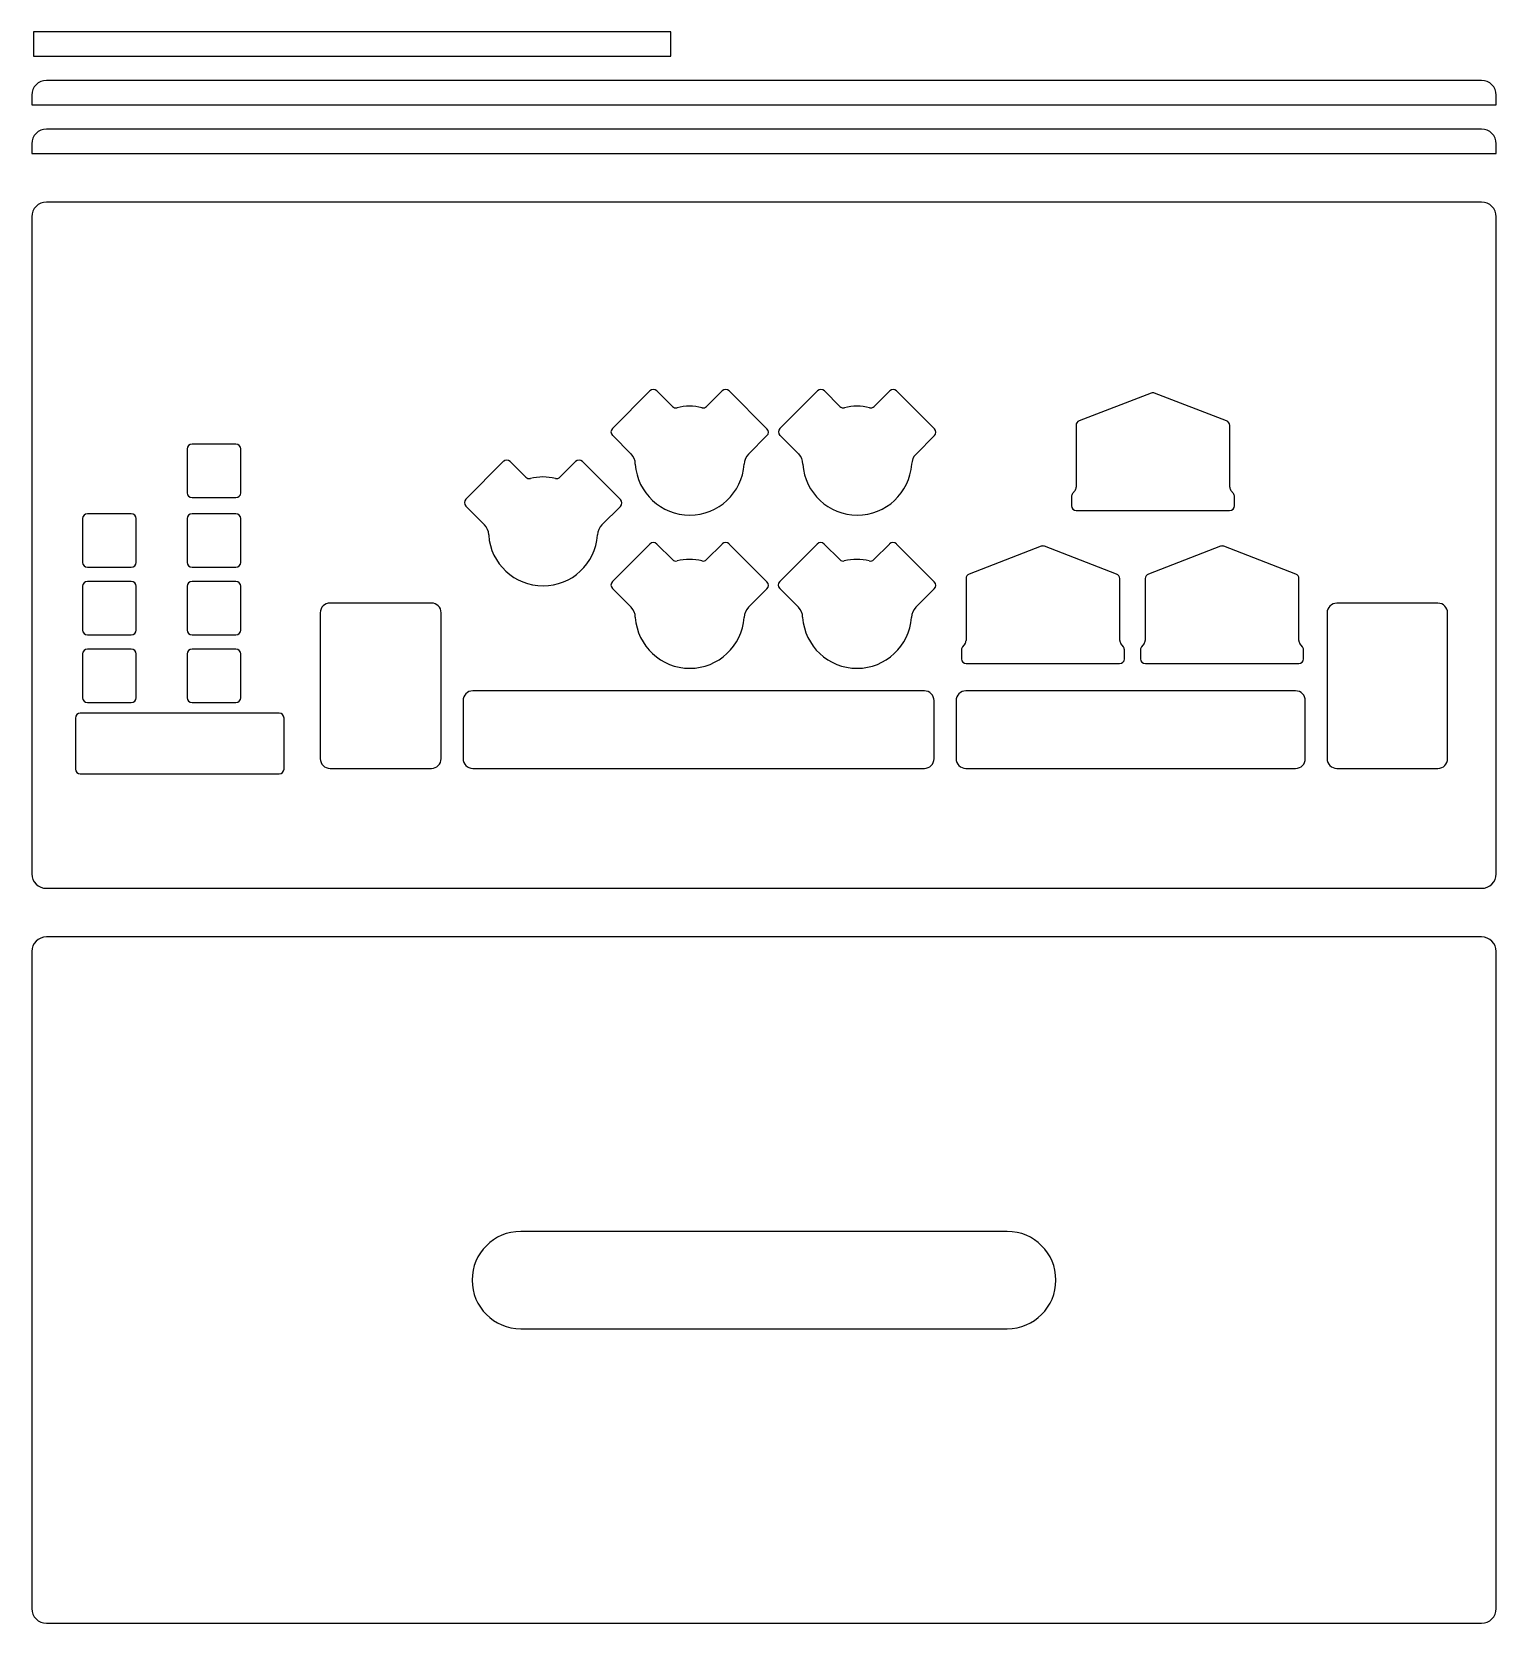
# Model space of a CAD drawing. Header units: millimetres. Extents: x -5 to 296, y -156 to 171.
import ezdxf

# ---------------------------------------------------------------- set-up
doc = ezdxf.new("R2010")
doc.units = ezdxf.units.MM

msp = doc.modelspace()

# ---------------------------------------------------------------- linework, layer by layer
at = {"color": 7, "linetype": 'Continuous', "lineweight": 25}
for p, q in [((126.36, 171), (-4.64, 171)), ((-4.64, 171), (-4.64, 166)), ((126.36, 166), (126.36, 171)), ((-4.64, 166), (126.36, 166)), ((293, 161), (-2, 161)), ((-5, 158), (-5, 156)), ((296, 156), (296, 158)), ((-5, 156), (296, 156)), ((293, 151), (-2, 151)), ((-5, 148), (-5, 146)), ((296, 146), (296, 148)), ((-5, 146), (296, 146)), ((293, 136), (-2, 136)), ((-5, 133), (-5, -2)), ((296, -2), (296, 133)), ((122.06, 97.22), (114.35, 89.5)), ((126.67, 94.02), (123.47, 97.22)), ((136.91, 97.23), (133.7, 94.02)), ((146.11, 89.44), (138.32, 97.23)), ((156.5, 97.22), (148.78, 89.5)), ((161.11, 94.02), (157.91, 97.22)), ((171.35, 97.23), (168.14, 94.02)), ((180.55, 89.44), (172.76, 97.23)), ((225.09, 96.75), (210.29, 91.05)), ((240.6, 91.05), (225.8, 96.75)), ((209.65, 90.12), (209.65, 77.4)), ((241.24, 77.4), (241.24, 90.12)), ((26.94, 85.28), (26.94, 76.28)), ((36.94, 86.28), (27.94, 86.28)), ((37.94, 76.28), (37.94, 85.28)), ((114.35, 88.09), (118.19, 84.24)), ((142.33, 84.24), (146.11, 88.03)), ((148.78, 88.09), (152.63, 84.24)), ((176.77, 84.24), (180.55, 88.03)), ((91.92, 82.68), (84.21, 74.96)), ((96.53, 79.48), (93.34, 82.68)), ((106.77, 82.69), (103.56, 79.48)), ((115.97, 74.9), (108.19, 82.69)), ((27.94, 75.28), (36.94, 75.28)), ((208.69, 75.49), (208.69, 73.63)), ((209.43, 76.78), (208.91, 76.11)), ((241.98, 76.11), (241.46, 76.78)), ((242.2, 73.63), (242.2, 75.49)), ((15.44, 71.97), (6.44, 71.97)), ((36.94, 71.97), (27.94, 71.97)), ((84.21, 73.55), (88.05, 69.7)), ((112.19, 69.7), (115.97, 73.49)), ((209.69, 72.63), (241.2, 72.63)), ((5.44, 70.97), (5.44, 61.97)), ((16.44, 61.97), (16.44, 70.97)), ((26.94, 70.97), (26.94, 61.97)), ((37.94, 61.97), (37.94, 70.97)), ((122.06, 65.74), (114.35, 58.03)), ((126.67, 62.54), (123.47, 65.74)), ((136.91, 65.75), (133.7, 62.54)), ((146.11, 57.97), (138.32, 65.75)), ((156.45, 65.74), (148.74, 58.03)), ((161.06, 62.54), (157.87, 65.74)), ((171.3, 65.75), (168.09, 62.54)), ((180.5, 57.97), (172.72, 65.75)), ((202.47, 65.28), (187.68, 59.59)), ((217.98, 59.59), (203.19, 65.28)), ((239.3, 65.28), (224.5, 59.59)), ((254.81, 59.59), (240.02, 65.28)), ((6.44, 60.97), (15.44, 60.97)), ((27.94, 60.97), (36.94, 60.97)), ((5.44, 57.07), (5.44, 48.07)), ((15.44, 58.07), (6.44, 58.07)), ((16.44, 48.07), (16.44, 57.07)), ((26.94, 57.07), (26.94, 48.07)), ((36.94, 58.07), (27.94, 58.07)), ((37.94, 48.07), (37.94, 57.07)), ((114.35, 56.61), (118.19, 52.77)), ((142.33, 52.77), (146.11, 56.55)), ((148.74, 56.61), (152.58, 52.77)), ((176.72, 52.77), (180.5, 56.55)), ((187.03, 58.65), (187.03, 45.94)), ((218.63, 45.94), (218.63, 58.65)), ((223.86, 58.65), (223.86, 45.94)), ((255.45, 45.94), (255.45, 58.65)), ((77.14, 53.63), (56.3, 53.63)), ((284.02, 53.59), (263.25, 53.59)), ((54.3, 51.63), (54.3, 21.64)), ((79.14, 21.64), (79.14, 51.63)), ((261.25, 51.59), (261.25, 21.64)), ((286.02, 21.64), (286.02, 51.59)), ((6.44, 47.07), (15.44, 47.07)), ((27.94, 47.07), (36.94, 47.07)), ((5.44, 43.17), (5.44, 34.17)), ((15.44, 44.17), (6.44, 44.17)), ((16.44, 34.17), (16.44, 43.17)), ((26.94, 43.17), (26.94, 34.17)), ((36.94, 44.17), (27.94, 44.17)), ((37.94, 34.17), (37.94, 43.17)), ((186.08, 44.03), (186.08, 42.17)), ((186.82, 45.31), (186.29, 44.65)), ((219.37, 44.65), (218.84, 45.31)), ((219.58, 42.17), (219.58, 44.03)), ((222.9, 44.03), (222.9, 42.17)), ((223.64, 45.31), (223.12, 44.65)), ((256.19, 44.65), (255.67, 45.31)), ((256.41, 42.17), (256.41, 44.03)), ((187.08, 41.17), (218.58, 41.17)), ((223.9, 41.17), (255.41, 41.17)), ((6.44, 33.17), (15.44, 33.17)), ((27.94, 33.17), (36.94, 33.17)), ((83.64, 33.57), (83.64, 21.64)), ((178.46, 35.57), (85.64, 35.57)), ((180.46, 21.64), (180.46, 33.57)), ((184.99, 33.57), (184.99, 21.64)), ((254.77, 35.57), (186.99, 35.57)), ((256.77, 21.64), (256.77, 33.57)), ((3.96, 29.99), (3.96, 19.52)), ((45.84, 30.99), (4.96, 30.99)), ((46.84, 19.52), (46.84, 29.99)), ((56.3, 19.64), (77.14, 19.64)), ((85.64, 19.64), (178.46, 19.64)), ((186.99, 19.64), (254.77, 19.64)), ((263.25, 19.64), (284.02, 19.64)), ((4.96, 18.52), (45.84, 18.52)), ((-2, -5), (293, -5)), ((293, -15), (-2, -15)), ((-5, -18), (-5, -153)), ((296, -153), (296, -18)), ((195.5, -75.5), (95.5, -75.5)), ((95.5, -95.5), (195.5, -95.5)), ((-2, -156), (293, -156))]:
    msp.add_line(p, q, dxfattribs=at)
for centre, radius, start, end in [((-2, 158), 3, 90, 180), ((293, 158), 3, 0, 90), ((-2, 148), 3, 90, 180), ((293, 148), 3, 0, 90), ((-2, 133), 3, 90, 180), ((293, 133), 3, 0, 90), ((122.77, 96.51), 1, 45, 135), ((137.62, 96.52), 1, 45, 135), ((157.21, 96.51), 1, 45, 135), ((172.05, 96.52), 1, 45, 135), ((225.44, 95.82), 1, 68.9346, 111.0654), ((127.38, 94.73), 1, 225, 283.8014), ((130.19, 83.3), 10.77, 76.1986, 103.8014), ((132.99, 94.73), 1, 256.1986, 315), ((161.82, 94.73), 1, 225, 283.8014), ((164.62, 83.3), 10.77, 76.1986, 103.8014), ((167.43, 94.73), 1, 256.1986, 315), ((115.05, 88.79), 1, 135, 225), ((145.4, 88.73), 1, 315, 45), ((149.49, 88.79), 1, 135, 225), ((179.84, 88.73), 1, 315, 45), ((210.65, 90.12), 1, 111.0654, 180), ((240.24, 90.12), 1, 0, 68.9346), ((27.94, 85.28), 1, 90, 180), ((36.94, 85.28), 1, 0, 90), ((92.63, 81.97), 1, 45, 135), ((107.48, 81.98), 1, 45, 135), ((116.12, 82.18), 2.93, 0.2518, 45), ((120.05, 82.19), 1, 180.2518, 183.9825), ((130.23, 82.9), 11.21, 183.9825, 356.0756), ((144.56, 82.02), 3.15, 135, 177.433), ((140.41, 82.2), 1, 356.0756, 357.433), ((150.56, 82.18), 2.93, 0.2518, 45), ((154.48, 82.19), 1, 180.2518, 183.9825), ((164.67, 82.9), 11.21, 183.9825, 356.0756), ((174.85, 82.2), 1, 356.0756, 357.433), ((178.99, 82.02), 3.15, 135, 177.433), ((97.24, 80.19), 1, 225, 283.8014), ((100.05, 68.76), 10.77, 76.1986, 103.8014), ((102.86, 80.19), 1, 256.1986, 315), ((27.94, 76.28), 1, 180, 270), ((36.94, 76.28), 1, 270, 0), ((209.69, 75.49), 1, 141.6338, 180), ((208.65, 77.4), 1, 321.6338, 360), ((242.24, 77.4), 1, 180, 218.3662), ((241.2, 75.49), 1, 0, 38.3662), ((6.44, 70.97), 1, 90, 180), ((15.44, 70.97), 1, 0, 90), ((27.94, 70.97), 1, 90, 180), ((36.94, 70.97), 1, 0, 90), ((84.92, 74.26), 1, 135, 225), ((115.27, 74.19), 1, 315, 45), ((209.69, 73.63), 1, 180, 270), ((241.2, 73.63), 1, 270, 0), ((85.98, 67.64), 2.93, 0.2518, 45), ((114.42, 67.48), 3.15, 135, 177.433), ((89.91, 67.65), 1, 180.2518, 183.9825), ((100.09, 68.36), 11.21, 183.9825, 356.0756), ((110.27, 67.66), 1, 356.0756, 357.433), ((122.77, 65.04), 1, 45, 135), ((137.62, 65.05), 1, 45, 135), ((157.16, 65.04), 1, 45, 135), ((172.01, 65.05), 1, 45, 135), ((127.38, 63.25), 1, 225, 283.8014), ((130.19, 51.83), 10.77, 76.1986, 103.8014), ((132.99, 63.25), 1, 256.1986, 315), ((161.77, 63.25), 1, 225, 283.8014), ((164.58, 51.83), 10.77, 76.1986, 103.8014), ((167.38, 63.25), 1, 256.1986, 315), ((202.83, 64.35), 1, 68.9346, 111.0654), ((239.66, 64.35), 1, 68.9346, 111.0654), ((6.44, 61.97), 1, 180, 270), ((15.44, 61.97), 1, 270, 0), ((27.94, 61.97), 1, 180, 270), ((36.94, 61.97), 1, 270, 0), ((188.03, 58.65), 1, 111.0654, 180), ((217.63, 58.65), 1, 0, 68.9346), ((224.86, 58.65), 1, 111.0654, 180), ((254.45, 58.65), 1, 0, 68.9346), ((6.44, 57.07), 1, 90, 180), ((15.44, 57.07), 1, 0, 90), ((27.94, 57.07), 1, 90, 180), ((36.94, 57.07), 1, 0, 90), ((115.05, 57.32), 1, 135, 225), ((145.4, 57.26), 1, 315, 45), ((149.44, 57.32), 1, 135, 225), ((179.8, 57.26), 1, 315, 45), ((56.3, 51.63), 2, 90, 180), ((77.14, 51.63), 2, 0, 90), ((116.12, 50.7), 2.93, 0.2518, 45), ((144.56, 50.54), 3.15, 135, 177.433), ((150.51, 50.7), 2.93, 0.2518, 45), ((178.95, 50.54), 3.15, 135, 177.433), ((263.25, 51.59), 2, 90, 180), ((284.02, 51.59), 2, 0, 90), ((120.05, 50.72), 1, 180.2518, 183.9825), ((130.23, 51.43), 11.21, 183.9825, 356.0756), ((140.41, 50.73), 1, 356.0756, 357.433), ((154.44, 50.72), 1, 180.2518, 183.9825), ((164.62, 51.43), 11.21, 183.9825, 356.0756), ((174.8, 50.73), 1, 356.0756, 357.433), ((6.44, 48.07), 1, 180, 270), ((15.44, 48.07), 1, 270, 0), ((27.94, 48.07), 1, 180, 270), ((36.94, 48.07), 1, 270, 360), ((186.03, 45.94), 1, 321.6338, 360), ((219.63, 45.94), 1, 180, 218.3662), ((222.86, 45.94), 1, 321.6338, 0), ((256.45, 45.94), 1, 180, 218.3662), ((6.44, 43.17), 1, 90, 180), ((15.44, 43.17), 1, 0, 90), ((27.94, 43.17), 1, 90, 180), ((36.94, 43.17), 1, 0, 90), ((187.08, 44.03), 1, 141.6338, 180), ((218.58, 44.03), 1, 0, 38.3662), ((223.9, 44.03), 1, 141.6338, 180), ((255.41, 44.03), 1, 0, 38.3662), ((187.08, 42.17), 1, 180, 270), ((218.58, 42.17), 1, 270, 0), ((223.9, 42.17), 1, 180, 270), ((255.41, 42.17), 1, 270, 0), ((6.44, 34.17), 1, 180, 270), ((15.44, 34.17), 1, 270, 0), ((27.94, 34.17), 1, 180, 270), ((36.94, 34.17), 1, 270, 0), ((85.64, 33.57), 2, 90, 180), ((178.46, 33.57), 2, 0, 90), ((186.99, 33.57), 2, 90, 180), ((254.77, 33.57), 2, 0, 90), ((4.96, 29.99), 1, 90, 180), ((45.84, 29.99), 1, 0, 90), ((56.3, 21.64), 2, 180, 270), ((77.14, 21.64), 2, 270, 0), ((85.64, 21.64), 2, 180, 270), ((178.46, 21.64), 2, 270, 0), ((186.99, 21.64), 2, 180, 270), ((254.77, 21.64), 2, 270, 0), ((263.25, 21.64), 2, 180, 270), ((284.02, 21.64), 2, 270, 0), ((4.96, 19.52), 1, 180, 270), ((45.84, 19.52), 1, 270, 0), ((-2, -2), 3, 180, 270), ((293, -2), 3, 270, 0), ((-2, -18), 3, 90, 180), ((293, -18), 3, 0, 90), ((95.5, -85.5), 10, 90, 270), ((195.5, -85.5), 10, 270, 90), ((-2, -153), 3, 180, 270), ((293, -153), 3, 270, 0)]:
    msp.add_arc(centre, radius, start, end, dxfattribs=at)

doc.saveas('drawing.dxf')
